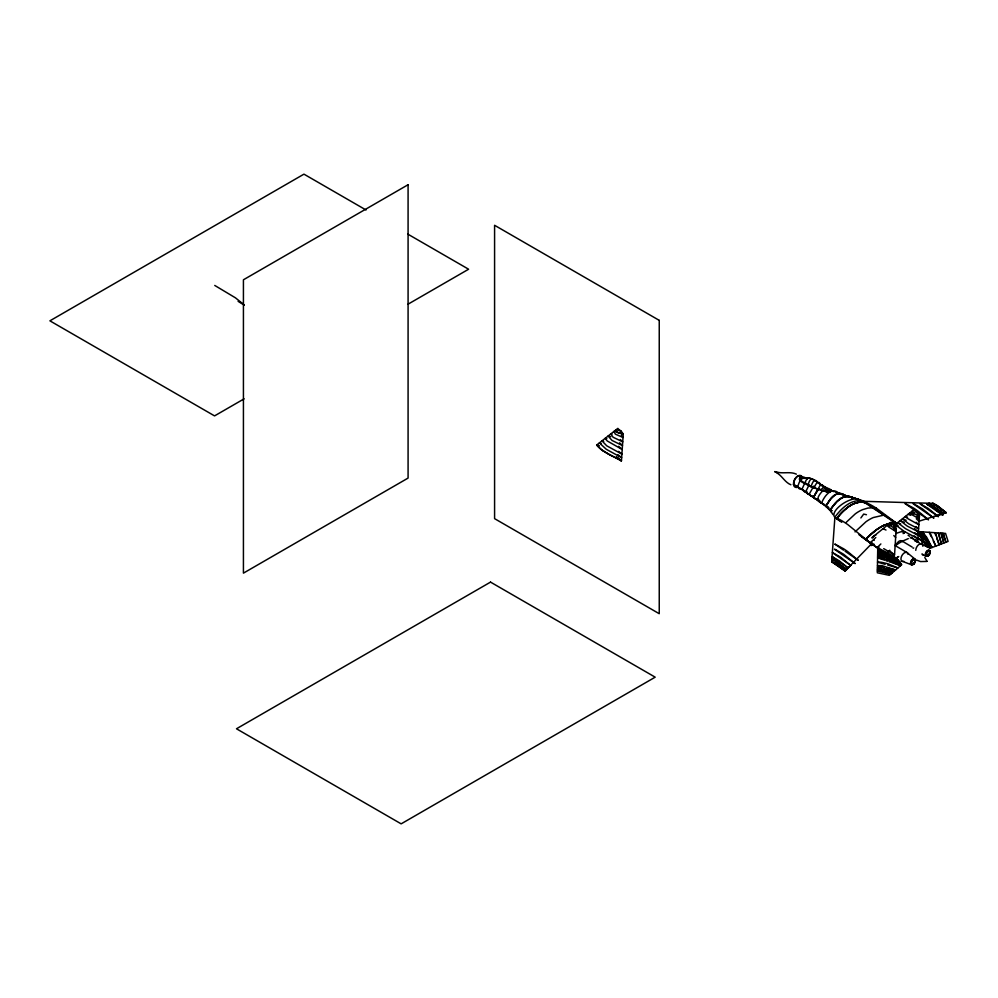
<?xml version="1.0" encoding="UTF-8"?>
<svg xmlns="http://www.w3.org/2000/svg" width="998" height="998" viewBox="0 0 998 998"><rect width="100%" height="100%" fill="white"/><g stroke="black" fill="none" stroke-linecap="round" stroke-linejoin="round"><path stroke-width="1.5" d="M774.76 471.567L776.531 472.116M883.704 548.638L894.545 554.95L896.254 528.104L891.052 522.204L871.815 537.785M619.034 459.517L621.43 460.839L623.251 434.093L617.837 428.379L596.704 445.021L601.544 449.749L608.418 454.053M916.501 541.689L917.673 542.263L919.47 515.367L913.993 509.616L893.697 525.784M893.609 553.84L893.472 559.491L858.966 534.716M927.042 561.263L924.784 557.483M797.889 486.687C789.231 488.883 796.392 470.944 801.282 477.543M793.36 484.354L796.03 485.939M811.075 486.787C811.648 484.479 813.981 477.605 816.988 481.41M807.893 485.24C808.704 483.144 810.164 476.969 813.395 479.389M814.343 488.109C814.73 485.627 817.736 479.439 820.219 483.793M801.731 489.419L799.361 488.883L797.577 486.812C798.924 483.893 800.196 476.869 804.687 478.354M826.207 491.64L810.9 486.7A44.498 23.565 -3.8 0 1 806.372 484.379C803.402 483.381 807.419 476.171 810.064 478.341M806.945 491.615L804.45 491.752L801.955 489.294L805.074 482.446M800.92 478.005C798.188 481.248 806.559 482.882 808.667 485.327A38.099 20.185 -3.8 0 0 810.176 486.138L817.898 489.282L820.606 484.641L821.928 484.666L823.649 486.562M817.898 489.282C822.814 491.615 823.338 483.057 828.028 490.355M821.142 490.292C824.173 492.763 825.209 488.521 827.367 489.719M813.62 497.366L815.778 493A18.613 10.741 -60 0 1 816.115 492.413A16.38 9.456 -60 0 1 816.539 491.715A14.596 8.421 -60 0 1 816.988 491.041A12.575 7.26 -60 0 1 817.449 490.38A10.055 5.801 -60 0 1 818.447 489.132A8.483 4.89 -60 0 1 818.871 488.696L814.306 495.869M814.031 496.455L813.57 497.491L815.067 498.688L818.834 499.561L816.227 499.287L812.609 496.854M814.518 495.407L813.57 497.491L817.836 500.422M860.887 517.937L863.669 514.095L866.451 514.719M824.785 504.714L821.591 503.104C823.911 496.667 831.596 486.051 838.782 493.286M794.633 479.427L794.782 479.165A6.437 3.98 -63.6 0 1 800.92 475.622M830.823 511.313L825.907 506.323L827.878 502.88A24.962 14.409 -60 0 1 829.513 500.41A20.097 11.602 -60 0 1 830.099 499.611A18.388 10.616 -60 0 1 830.698 498.85A15.968 9.219 -60 0 1 831.322 498.114A15.544 8.982 -60 0 1 831.97 497.416A13.835 7.984 -60 0 1 833.13 496.293L833.467 495.994A12.612 7.285 -60 0 1 834.677 495.083A12.512 7.223 -60 0 1 838.794 493.499L858.567 499.424M826.02 506.098L830.673 498.913A16.991 9.818 -60 0 1 831.322 498.114A14.209 8.209 -60 0 1 832.594 496.792A13.161 7.597 -60 0 1 833.293 496.143A12.438 7.186 -60 0 1 834.677 495.083M844.757 495.557L843.996 494.808A31.724 18.326 -60 0 0 843.397 494.472L842.886 494.21A29.304 16.929 -60 0 1 843.397 494.472L844.844 495.395L843.285 494.871M831.92 510.776L830.087 510.215L834.016 504.689M831.708 510.726L830.386 509.753M855.398 498.389L852.167 497.316L851.718 498.301M826.768 507.021L828.215 508.306A51.796 28.031 -2.9 0 1 830.087 510.215L831.621 507.895M846.666 495.944L852.342 497.378L851.556 498.526M830.785 509.13L834.864 503.666M809.191 484.704L805.586 491.989L807.756 493.973L809.914 494.459M831.733 507.733L837.384 501.058L842.936 497.316M834.528 516.989C829.924 510.377 850.982 495.532 859.029 499.574M896.94 523.551L865.116 502.293L864.318 503.329M837.634 517.538L836.536 518.523M837.709 517.438L838.981 515.866A41.467 23.94 -60 0 1 843.522 510.914A34.78 20.072 -60 0 1 847.177 507.733A31.961 18.451 -60 0 1 850.945 505.175A31.337 18.089 -60 0 1 854.7 503.379A34.169 19.723 -60 0 1 858.355 502.331A39.097 22.567 -60 0 1 861.848 502.019A44.012 25.412 -60 0 1 862.908 502.044L864.979 502.194M813.819 486.076L809.004 494.434L813.382 497.366M834.266 504.389L836.249 502.156M835.039 503.466L839.805 499.087M855.037 531.884L865.99 521.742A42.964 24.8 -60 0 1 873.287 517.55L884.24 515.03M846.341 522.204L855.311 513.833A37.3 21.532 -60 0 1 862.497 509.679L867.873 508.069L873.262 507.72M895.456 522.515L894.57 522.94A56.998 32.909 -60 0 1 893.684 523.85M898.749 556.535L893.759 559.404L865.491 539.444L876.618 529.676A50.499 29.154 -60 0 1 884.041 525.385L895.156 522.316L894.57 522.94A57.248 33.059 -60 0 1 893.983 523.538M847.826 568.361C843.46 570.569 837.921 559.416 831.883 559.167L846.741 569.484L845.306 570.856L831.696 561.724L834.889 517.363L839.455 520.682M847.651 568.548L848.911 567.226M834.877 517.288A76.634 43.313 61.3 0 1 847.801 524.599L871.454 543.885L845.057 571.006L831.696 561.724L836.773 564.406L845.057 571.006M850.745 565.342L832.357 552.568L840.491 557.084L850.633 565.454M849.236 566.901L850.521 565.567M893.31 524.237L895.156 522.316M880.872 543.96L877.167 547.578L879.013 547.091M889.767 550.222L886.062 553.765A123.203 71.132 -60 0 0 887.908 553.054M837.035 501.37C840.778 497.328 847.065 494.833 852.317 497.378M823.799 489.781C819.845 493.611 813.931 500.509 821.579 503.104M875.795 537.51L870.231 542.762L872.09 542.463M903.128 533.618L904.974 532.071M807.469 478.566C799.747 474.624 795.132 479.938 805.037 483.519M840.64 498.526L844.558 496.755M244.136 398.826L214.558 415.892L49.9 320.832L303.953 174.151L366.029 209.992M408.12 304.141L468.611 269.223L407.87 234.156M873.749 544.11L871.254 545.557L871.254 542.924M897.077 524.125L862.734 501.283L932.793 503.354L937.87 506.036L946.154 512.635L918.559 521.343M894.046 559.329L897.751 557.183M913.108 548.289L913.731 547.939M883.504 525.647L885.388 524.798A52.757 30.464 -60 0 1 887.896 523.863A58.62 33.845 -60 0 1 895.156 522.328A58.308 33.67 -60 0 0 887.896 523.85A52.769 30.464 -60 0 0 885.401 524.798L884.128 525.347M908.305 538.621L902.741 541.066A57.086 32.959 -60 0 0 895.331 545.694M843.173 497.216L845.93 496.468M917.599 541.29L919.719 543.374L930.211 548.214L948.1 541.427L945.555 533.419L917.636 531.56M926.905 561.425L920.555 561.562L916.314 560.003M932.781 503.266A25.661 14.571 61 0 1 938.083 506.285L945.904 512.772L942.661 513.858M932.132 517.126L934.041 516.527M935.375 516.116L939.305 514.893M939.679 514.781L941.451 514.232M910.164 537.984L912.022 537.448M825.72 488.671L828.602 488.471L831.484 490.08M894.345 526.794L896.192 526.295M903.128 531.098L897.564 532.882A53.418 30.838 -60 0 0 895.705 533.693M844.819 496.68L850.184 496.667M839.43 493.511L835.401 494.634L830.673 498.913A18.65 10.766 -60 0 0 830.099 499.624A20.559 11.876 -60 0 0 829.513 500.41A26.11 15.07 -60 0 0 827.367 503.728A31.686 18.301 -60 0 0 826.868 504.576M776.706 472.004C782.844 474.013 790.079 471.206 796.367 474.15M866.688 539.269A53.593 30.938 -60 0 1 865.515 539.369L867.349 539.219M846.167 496.43L850.658 496.779M813.819 496.717L811.212 495.919M616.901 429.839L615.941 429.864A5.264 3.031 0 0 1 620.756 430.787M799.598 477.605L808.58 477.967M837.833 518.81C835.226 517.313 846.803 508.144 849.161 506.298A31.125 17.976 -60 0 1 854.488 503.466L859.802 502.119L865.017 502.231M615.978 431.685L613.957 431.435L615.354 434.142L623.026 437.461L621.392 435.59M612.036 434.142L610.788 433.93L613.084 437.236L622.727 441.865L620.369 439.519M881.571 568.81L877.417 567.987L878.502 567.787A13.984 10.591 17.7 0 1 881.708 567.662L894.033 571.318L886.773 569.858M883.654 569.234L884.69 569.434M826.02 491.515L824.76 491.228M826.394 491.69L828.964 492.189A1.971 1.048 -3.8 0 0 829.999 492.214M852.517 497.441L850.758 497.029A65.095 35.229 -2.9 0 1 843.397 494.896L843.16 494.821M884.253 567.375L877.454 565.816A16.592 12.5 21.4 0 1 882.132 565.691L895.58 569.97L886.523 567.899M851.344 497.179L852.155 497.341L850.795 496.817M620.881 433.419L621.729 433.619M851.032 497.091L849.922 496.817M619.671 433.132L618.036 432.645M618.473 429.988L620.556 430.899L622.752 433.569A8.683 5.015 0 0 0 623.251 434.093A9.83 5.676 0 0 0 622.004 433.693L621.916 433.668M885.164 564.332L877.516 562.148A20.97 15.531 27.9 0 1 881.459 562.273L887.871 563.745L897.913 567.962L887.721 565.055M610.788 436.712L608.119 436.039L612.048 440.455L622.478 445.582L619.521 442.825M846.516 495.894L845.156 495.482M819.944 500.896L817.063 499.898L818.123 500.609M603.728 441.403L601.981 440.866L606.772 445.832L621.891 454.102L618.598 451.37M860.563 500.073L862.846 500.821M830.087 510.215L831.484 510.664M857.519 499.087L856.234 498.663M860.488 500.048L856.509 498.751M855.311 498.364L856.122 498.626M807.332 478.516L804.949 477.78A3.817 2.021 -3.8 0 0 800.733 477.855M601.295 443.536L599.399 442.9L606.285 449.287L621.642 457.695L617.924 454.664M598.75 445.719L596.704 445.021A32.797 19.923 2.7 0 1 599.099 445.856M884.764 560.24L877.591 557.77L887.796 559.878L900.558 565.679L891.95 562.71M886.199 560.739L887.646 561.225M889.081 561.724L890.515 562.223M840.254 493.81L842.25 494.509L838.208 493.087M837.509 492.837L838.395 493.149M835.289 492.039L836.811 492.588M884.166 558.319L877.616 555.973L885.351 557.246L893.46 560.439M886.187 559.03L887.197 559.391M888.707 559.928L889.717 560.29M890.727 560.651L892.736 561.375M893.235 561.55L901.805 564.606L889.368 575.335L877.342 572.802L877.753 547.74C885.363 552.069 898.649 557.271 901.206 564.307M832.694 491.103L833.604 491.44M833.355 491.34L834.029 491.59M831.396 490.629L830.598 490.33M831.085 490.517L830.186 490.18M922.302 554.713L926.194 556.173M902.304 561.325L911.386 564.718M826.319 488.01L828.365 489.494M899.235 562.074L899.922 562.423L877.654 553.965A33.258 23.665 37.7 0 1 879.051 554.189A33.396 23.765 37.7 0 1 880.448 554.476L888.045 556.884M617.949 432.621C611.874 429.265 626.12 436.825 621.966 432.533M819.595 501.67L827.816 507.283M888.32 556.996L889.443 557.445M828.328 507.458A24.663 14.246 -60 0 0 828.876 507.62A24.701 14.271 -60 0 1 828.352 507.471L825.907 506.323M890.441 559.092L890.141 558.967A38.423 27.645 35.6 0 0 885.238 557.196L884.715 557.071A27.295 19.648 35.6 0 0 877.616 555.961A27.171 19.548 35.6 0 1 885.238 557.221A44.324 31.886 35.6 0 1 892.848 560.19L894.957 561.163M889.717 557.57L890.84 558.044M890.74 559.217L899.423 563.408M891.114 558.169L892.224 558.668M906.147 520.295L902.479 518.785L908.579 523.713L918.572 528.815L916.052 526.645M900.67 523.962L897.639 522.64L905.66 528.753L918.135 535.377L914.792 532.695M894.981 559.978L884.39 555.562A41.766 29.728 37.7 0 0 883.267 555.212A37.25 26.509 37.7 0 0 880.448 554.476L879.076 554.202A33.645 23.952 37.7 0 0 877.654 553.965L879.076 554.202A35.392 25.2 37.7 0 1 880.448 554.476A38.149 27.158 37.7 0 1 883.267 555.212M776.382 472.453L774.772 471.642M904.25 522.328L900.208 520.594L907.207 526.058L918.372 531.834L914.467 528.653M898.474 526.108L895.156 524.624L904.163 531.335L917.91 538.733L914.143 535.801M896.903 560.913L887.509 556.672A50.848 36.19 37.7 0 0 886.087 556.136A45.883 32.66 37.7 0 0 884.677 555.661A41.804 29.753 37.7 0 0 883.267 555.212M893.859 560.639L896.354 561.849M894.782 559.878L897.526 561.225M895.256 561.313L899.323 563.359M896.84 560.876L898.899 561.899M897.452 561.188L898.275 561.6M897.863 561.387L899.922 562.423M915.927 541.39L914.767 540.816M901.306 564.357L899.822 563.608M613.595 456.735L612.098 455.974M615.08 457.483L610.364 455.088M900.321 563.858L900.907 564.157L898.237 562.797M614.618 457.246L620.482 460.303M615.828 457.857L617.063 458.494M611.599 455.724L608.668 454.19M617.313 458.618L618.785 459.392M914.779 512.623L914.243 512.348A10.467 6.475 3.8 0 0 911.735 511.413A10.467 6.475 3.8 0 0 913.07 513.022L919.395 516.49L917.112 514.244M610.127 454.963L606.984 453.254M913.632 514.244L912.983 513.908A14.745 9.119 3.8 0 0 910.076 512.735A14.745 9.119 3.8 0 0 911.748 514.619L919.245 518.823L916.95 516.59M818.772 483.069L819.695 483.568M826.381 489.469L817.636 482.358A38.286 22.106 60 0 0 814.904 480.587L812.335 479.177A17.69 10.217 60 0 0 808.542 477.83M620.719 460.44L621.43 460.839L619.371 459.292M776.432 472.665C781.933 475.447 784.74 482.333 790.878 484.766M795.98 485.901L797.938 487.024M798.313 487.224L802.916 489.893A9.194 4.978 -2.9 0 1 803.452 490.305L805.311 491.789M797.577 486.812L796.242 486.051M800.645 488.533L801.406 488.97M891.863 525.235L891.351 524.936A10.467 6.499 3.6 0 0 888.919 523.925A10.467 6.499 3.6 0 0 890.129 525.572L896.179 529.227L894.071 526.919M606.747 453.129L602.917 450.734M214.745 285.44L235.428 297.816L243.999 304.727M901.755 540.841L912.209 547.104M795.181 485.44L794.396 484.978M894.732 545.32L907.095 552.593L914.779 558.917M825.121 487.099L827.055 488.509L821.928 484.878M826.007 506.385L826.394 506.61A33.683 19.449 -60 0 0 826.88 506.872A30.876 17.839 -60 0 0 827.392 507.109A29.466 17.016 -60 0 0 827.791 507.271M904.475 532.944L903.951 532.62A90.157 53.942 1.9 0 0 901.793 531.36M238.11 301.334L244.273 305.163M876.269 508.119L896.803 523.414L895.855 522.79M836.386 518.436L835.264 517.675A4.828 3.044 5 0 1 834.765 517.288C841.264 508.469 851.094 498.688 863.108 500.934A4.828 3.044 5 0 1 863.644 501.246L864.73 502.019M863.632 501.233L864.368 501.757M805.049 491.59L811.661 496.218L810.576 495.507M811.848 496.343L812.821 496.992M835.987 518.174L835.189 517.625M908.093 535.265L909.59 536.288M814.243 497.94L816.139 499.225M837.185 564.556L845.306 570.856M809.752 494.946L808.804 494.297M946.154 512.635L932.793 503.354L945.904 512.772M913.844 509.616L905.036 503.503L913.806 508.207A60.903 35.167 60 0 1 918.01 511.113L928.527 519.808L915.316 510.639M843.597 550.172L834.79 544.047L843.572 548.763A60.903 35.167 60 0 1 847.764 551.657L858.28 560.365L845.069 551.183M918.36 538.471L923.711 542.201L920.006 544.334L923.711 542.201L917.723 538.022M808.567 494.135L807.494 493.374M818.684 501.021L817.936 500.485M911.062 537.311L912.509 538.359M818.56 500.921L819.72 501.757M807.282 493.224L805.96 492.264M818.822 501.121L821.017 502.705M821.304 502.905L826.631 506.959M621.43 460.839L620.781 460.365M841.788 522.316L836.761 518.673A44.211 25.524 -60 0 1 843.522 510.901A34.456 19.898 -60 0 1 847.177 507.733A31.537 18.213 -60 0 1 850.945 505.175A31.824 18.376 -60 0 1 854.7 503.379A33.82 19.523 -60 0 1 858.355 502.343M861.548 536.699L871.454 543.885M912.022 538.009L913.943 539.407M912.995 538.708L915.353 540.479M620.631 460.253L617.974 458.207M914.418 539.768L917.673 542.263M804.937 491.503L804.089 490.854A17.477 9.456 -2.9 0 1 803.689 490.517L803.739 490.554M823.899 486.762L825.446 487.997M619.209 459.18L616.315 456.859M826.356 487.885L825.583 487.348A18.663 10.778 -60 0 0 825.246 487.149A16.467 9.506 -60 0 0 824.81 486.949A16.866 9.743 -60 0 1 825.246 487.149A19.598 11.315 -60 0 1 825.645 487.386L825.72 487.436A21.083 12.163 -60 0 1 826.045 487.648L826.905 488.359M922.04 553.84L923.038 554.639M617.824 458.082L616.764 457.234M890.166 551.258L894.545 554.95M916.264 518.748L919.071 521.293M916.127 522.291L918.846 524.736L907.307 518.361A25.075 14.982 1.8 0 1 905.435 516.44A25.075 14.982 1.8 0 1 907.581 517.201M827.804 489.282L830.062 491.602A1.584 0.836 -3.8 0 1 830.099 492.176M803.627 490.455L803.565 490.405A14.671 7.947 -2.9 0 0 802.055 489.369M893.447 528.815L896.029 531.547L888.869 527.131A14.745 9.157 3.6 0 1 887.347 525.21A14.745 9.157 3.6 0 1 889.517 526.121M618.61 446.306L622.203 449.474L607.32 441.016A17.066 10.566 3.9 0 1 605.312 438.247A17.066 10.566 3.9 0 1 606.871 438.658M915.752 539.456L916.738 540.442M893.796 535.552L895.655 537.448M917.948 532.87L919.295 534.466A41.118 15.444 76.7 0 1 919.944 535.302L921.753 537.897M621.804 432.296L621.243 431.56A8.134 4.703 0 0 0 620.556 430.899M922.838 539.581L919.295 534.466A37.912 14.234 76.7 0 0 917.923 532.845A35.354 13.286 76.7 0 0 917.649 532.558M917.886 533.394L927.055 546.754L926.107 545.095M921.428 537.411L922.252 538.646M831.384 512.174L832.981 514.619M830.685 511.126L831.421 512.236M813.819 479.901L814.231 480.549M921.927 538.159L923.474 540.629M924.285 538.92L919.669 531.697L926.007 540.093M926.032 541.677L930.211 548.214L928.564 544.97M922.738 539.419L924.123 541.689M922.963 539.781L924.759 542.775M926.618 538.733L922.426 531.884L926.768 537.386L931.995 547.528L928.402 541.664M927.217 539.706L927.816 540.679M924.023 541.527L925.308 543.71M924.897 542.999L925.944 544.808M925.47 543.985L926.418 545.644M927.292 542.5L925.221 538.708A38.86 13.847 77.9 0 0 923.225 535.539L923.088 535.365A27.545 9.818 77.9 0 0 919.669 531.672A26.834 9.568 77.9 0 1 923.088 535.377A44.536 15.868 77.9 0 1 926.381 540.829L926.518 541.041M926.78 541.527L927.928 543.735M926.818 541.602L928.439 544.721M927.878 543.648L928.938 545.719M930.211 548.214L929.575 546.966M931.246 536.625L929.175 532.333A20.97 6.075 81.9 0 1 930.535 533.93L935.8 546.093L933.317 540.928M935.887 535.739L934.802 532.707A16.592 3.88 85 0 1 936.024 534.579L939.155 544.821L937.247 539.519M936.71 538.009L936.985 538.758M939.155 536.375L938.394 533.219A13.984 2.832 86.7 0 1 939.093 534.529L941.388 543.972L940.166 539.831M939.355 537.074L939.966 539.145M941.775 536.225L940.877 533.107A13.223 2.657 86.7 0 1 941.713 534.629L943.759 543.074L941.962 536.849M831.696 561.712A25.661 15.057 59 0 1 837.172 564.631M862.734 501.208A76.634 45.16 58.7 0 1 876.269 508.169M896.316 544.434A5.102 2.944 -60 0 1 902.479 541.64M874.086 544.409A5.264 3.044 -60 0 1 871.491 543.498M872.439 537.91A5.264 3.044 -60 0 1 875.932 535.028M903.751 561.288A5.002 2.882 -60 0 1 900.982 558.506A5.002 2.882 -60 0 1 904.425 552.83A5.002 2.882 -60 0 1 908.005 554.264M915.777 550.347A5.002 2.882 -60 0 1 919.32 544.222A5.002 2.882 -60 0 1 922.851 546.268M908.043 514.344A18.625 11.215 2.3 0 1 910.687 515.317M865.116 502.293A50.399 29.104 -60 0 0 864.318 502.181A48.116 27.782 -60 0 0 863.507 502.081A44.611 25.761 -60 0 0 861.848 502.006M866.975 539.232A54.329 31.362 -60 0 1 865.515 539.382M884.141 525.197A53.992 31.175 -60 0 0 865.515 539.494A54.142 31.262 -60 0 1 883.504 525.509M815.316 493.835A21.17 12.226 -60 0 1 815.703 493.112A19.848 11.465 -60 0 1 816.115 492.413A16.629 9.606 -60 0 1 816.539 491.715A13.984 8.071 -60 0 1 816.988 491.041A12.637 7.298 -60 0 1 817.449 490.38A10.342 5.963 -60 0 1 818.447 489.132A8.421 4.853 -60 0 1 818.896 488.671M838.819 493.411A20.933 12.088 -60 0 1 842.861 494.26A21.12 12.201 -60 0 0 838.969 493.411M801.082 475.709A6.45 3.967 -64.1 0 1 802.629 478.578M797.889 487.161A6.45 3.967 -64.1 0 1 793.572 484.192M793.547 484.055A6.462 4.029 -63.5 0 1 794.633 479.427M828.602 491.914A6.786 3.593 -3.8 0 1 826.119 491.44M827.916 490.405A6.761 3.58 -3.8 0 1 829.026 491.715M826.394 489.457A33.021 25.499 74.9 0 1 828.664 491.764M921.266 537.161A50.96 19.137 76.7 0 0 920.605 536.213A44.91 16.866 76.7 0 0 919.944 535.302A42.178 15.843 76.7 0 0 919.27 534.429A38.897 14.608 76.7 0 0 917.923 532.845A37.537 14.097 76.7 0 0 917.586 532.483M882.943 528.765A25.075 15.007 1.7 0 1 885.999 530.05M873.637 540.105A90.144 54.029 1.8 0 1 874.198 540.417M602.942 450.722A35.891 21.806 2.7 0 1 596.654 445.033M615.903 430.275L615.903 430.163M408.082 184.73L243.425 279.789L243.425 573.139L408.082 478.079L408.082 184.73M490.529 582.108L236.476 728.777L401.146 823.849L655.187 677.168L490.529 582.108M880.847 570.968L879.986 570.918A12.724 9.593 20.6 0 0 877.367 571.031L890.865 574.05L880.847 570.968M882.207 569.633L881.259 569.546A13.223 10.017 17.5 0 0 877.392 569.758L892.387 572.74L882.207 569.633M878.989 552.243L877.691 551.956L898.05 560.24L887.971 555.287L878.989 552.243M878.939 550.135L877.729 549.761L896.753 558.718L878.939 550.135M914.492 504.252L913.158 503.741L933.891 518.137L922.339 508.818L914.492 504.252M835.75 549.711L834.428 549.199L855.161 563.596L843.609 554.264L835.75 549.711M929.699 503.616L928.751 503.241L943.609 513.558L929.699 503.616M921.266 504.414L920.081 503.94L938.469 516.715L928.227 508.456L921.266 504.414M927.816 504.551L926.78 504.14L942.898 515.342L933.916 508.119L927.816 504.551M833.081 557.221L832.045 556.809L848.175 567.999L839.181 560.776L833.081 557.221M659.241 320.358L494.584 225.286L494.584 518.648L659.241 613.708L659.241 320.358M943.709 534.679L943.497 534.242A12.724 2.882 85.4 0 0 942.836 533.231L945.942 542.251L943.709 534.679M913.532 564.02A3.381 1.946 -60 0 0 914.592 558.78A3.381 1.946 -60 0 0 910.6 562.336A3.381 1.946 -60 0 0 913.532 564.02M913.457 563.77A3.006 1.734 -60 0 0 914.418 559.105A3.006 1.734 -60 0 0 910.85 562.261A3.006 1.734 -60 0 0 913.457 563.77M913.894 564.007A2.994 1.734 -60 0 0 914.842 559.367A2.994 1.734 -60 0 0 911.299 562.51A2.994 1.734 -60 0 0 913.894 564.007M913.769 563.533A2.295 1.322 -60 0 0 914.505 559.978A2.295 1.322 -60 0 0 911.773 562.385A2.295 1.322 -60 0 0 913.769 563.533M928.34 555.474A3.381 1.946 -60 0 0 929.412 550.235A3.381 1.946 -60 0 0 925.408 553.778A3.381 1.946 -60 0 0 928.34 555.474M928.265 555.212A3.006 1.734 -60 0 0 929.225 550.547A3.006 1.734 -60 0 0 925.657 553.715A3.006 1.734 -60 0 0 928.265 555.212M928.701 555.462A2.994 1.734 -60 0 0 929.662 550.821A2.994 1.734 -60 0 0 926.107 553.965A2.994 1.734 -60 0 0 928.701 555.462M928.577 554.988A2.295 1.322 -60 0 0 929.313 551.42A2.295 1.322 -60 0 0 926.593 553.84A2.295 1.322 -60 0 0 928.577 554.988M824.373 486.787A11.951 6.899 -60 0 0 823.824 486.65A11.876 6.849 -60 0 1 824.373 486.787"/></g></svg>
